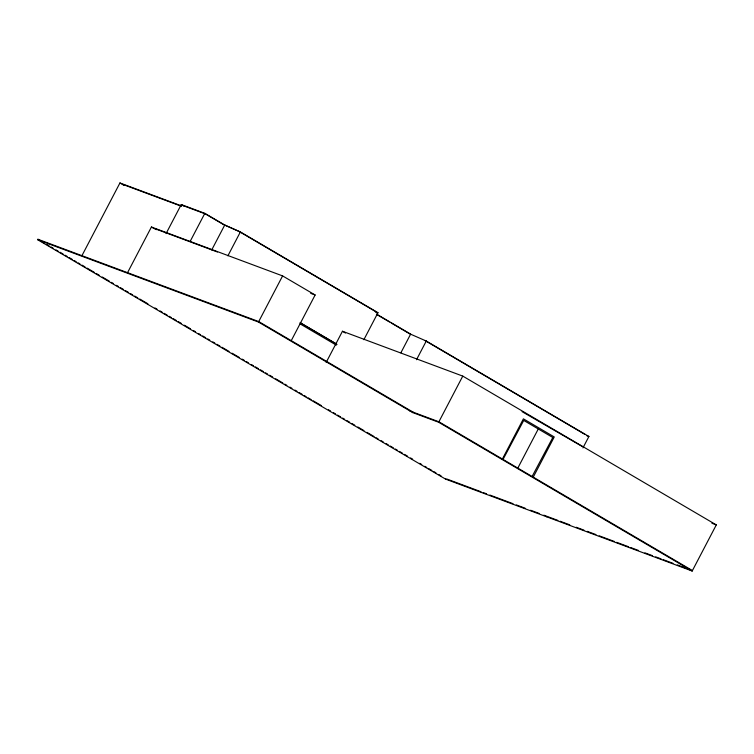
<?xml version="1.0" encoding="UTF-8"?>
<svg xmlns="http://www.w3.org/2000/svg" width="754" height="754" viewBox="0 0 754 754"><rect width="100%" height="100%" fill="white"/><g stroke="black" fill="none" stroke-linecap="round" stroke-linejoin="round"><path stroke-width="1.13" d="M37.7 239.753L37.945 239.272L258.726 321.572L413.06 412.146L412.815 412.617L258.471 322.043L37.7 239.753L445.567 479.11L692.181 571.032L716.3 524.897L462.767 376.105L342.457 331.26L326.18 362.401M81.96 255.615L119.943 182.968L181.657 205.965M127.539 272.675L151.413 227.011L282.599 275.907L315.125 294.993L291.251 340.657M166.059 233.608L181.252 204.551L204.834 213.344L224.739 225.022L240.375 231.949L377.971 312.703L363.871 339.686M190.178 241.365L204.834 213.344M211.723 249.932L224.739 225.022M227.897 255.823L240.375 231.949M258.471 322.043L282.599 275.907M400.874 352.797L410.638 334.116L376.595 314.145M416.51 359.724L426.274 341.044L588.912 436.491L582.936 447.904M412.815 412.617L438.649 422.249L462.767 376.105M445.567 479.11L445.821 478.639M502.39 459.035L523.399 418.847L554.256 436.952L533.238 477.141M532.088 476.519L552.805 437.499L523.728 420.43L503.012 459.459M517.819 468.093L538.271 428.969M546.886 516.876L547.131 516.396L543.822 515.171M375.822 312.335L377.971 312.703M184.108 205.993L205.39 213.929L223.523 224.569L239.159 231.497L376.764 312.25M122.93 184.457L181.224 206.181M217.435 251.996L154.4 228.5L156.38 229.668M310.714 293.353L315.125 294.993M522.079 411.646L582.22 446.472M586.706 435.671L588.912 436.491M711.899 523.257L716.3 524.897M409.761 410.911L438.894 421.778L692.426 570.561L677.299 564.925M446.924 479.044L481.061 491.768M483.257 492.588L486.566 493.823M489.864 495.058L512.993 503.672M516.292 504.907L525.104 508.187M530.609 510.241L539.421 513.531M548.205 516.801L557.903 520.42M560.062 521.221L569.76 524.841M576.282 527.263L583.916 530.119M587.196 531.334L595.924 534.586M599.194 535.811L614.472 541.504M616.649 542.314L628.648 546.791M630.834 547.602L638.468 550.448M644.934 552.861L652.483 555.67M655.716 556.876L661.107 558.884M663.256 559.685L672.983 563.313M426.274 341.044L409.422 333.664L391.288 323.023M425.058 340.591L584.906 434.398M376.416 314.295L389.516 321.986M181.252 204.551L184.212 206.285M119.943 182.968L123.995 185.343M342.457 331.26L345.492 333.042M151.413 227.011L153.43 228.189M300.073 322.618L336.548 344.022M300.544 323.014L337.019 344.418M300.017 323.834L336.312 345.125M438.649 422.249L692.181 571.032M37.945 239.272L43.977 242.816M46.993 244.588L49.01 245.766M51.018 246.944L53.025 248.123M56.041 249.894L58.058 251.073M60.066 252.26L63.082 254.023M65.098 255.21L67.106 256.388M69.114 257.566L72.13 259.338M74.146 260.516L76.154 261.695M78.162 262.873L79.943 263.919M81.969 265.106L85.014 266.897M87.04 268.085L94.137 272.251M96.163 273.438L99.208 275.229M102.252 277.01L109.349 281.176M111.375 282.364L113.411 283.561M116.446 285.342L118.482 286.539M120.508 287.726L123.552 289.508M125.579 290.705L128.623 292.486M130.649 293.674L132.676 294.871M134.702 296.058L137.746 297.839M139.773 299.036L147.888 303.796M154.994 307.962L157.02 309.149M160.065 310.94L162.091 312.128M164.118 313.315L167.162 315.106M169.188 316.294L171.215 317.481M173.25 318.678L176.285 320.459M178.321 321.647L181.365 323.438M184.4 325.219L190.489 328.791M193.533 330.582L195.559 331.769M198.604 333.56L200.63 334.748M202.656 335.935L205.701 337.726M207.727 338.914L209.763 340.101M212.798 341.892L214.833 343.079M216.86 344.267L219.904 346.058M221.93 347.245L229.028 351.411M232.072 353.202L239.169 357.368M242.213 359.149L244.239 360.337M246.275 361.534L248.302 362.721M251.346 364.502L253.372 365.699M255.399 366.887L258.443 368.668M260.469 369.865L263.514 371.647M265.54 372.844L267.566 374.031M269.602 375.219L272.637 377.009M275.681 378.791L282.788 382.957M284.814 384.144L286.84 385.341M289.885 387.122L291.911 388.31M294.955 390.101L296.982 391.288M299.008 392.485L302.052 394.267M304.079 395.454L306.115 396.651M308.141 397.839L311.185 399.62M313.212 400.817L321.327 405.577M328.424 409.742L330.45 410.93M333.494 412.721L335.521 413.908M337.547 415.096L340.591 416.887M342.618 418.074L344.653 419.262M346.68 420.459L349.724 422.24M351.75 423.428L354.795 425.218M357.839 427L363.918 430.572M366.962 432.362L374.059 436.528M376.095 437.716L378.122 438.903M381.166 440.694L383.192 441.882M386.237 443.672L388.263 444.86M390.289 446.048L393.334 447.838M395.36 449.026L397.386 450.213M399.422 451.41L402.457 453.192M404.493 454.379L407.537 456.17M410.572 457.951L412.608 459.139M419.705 463.314L421.731 464.502M424.775 466.283L426.802 467.48M428.828 468.668L431.872 470.449M433.899 471.646L435.935 472.833M438.969 474.615L441.005 475.812"/></g></svg>
